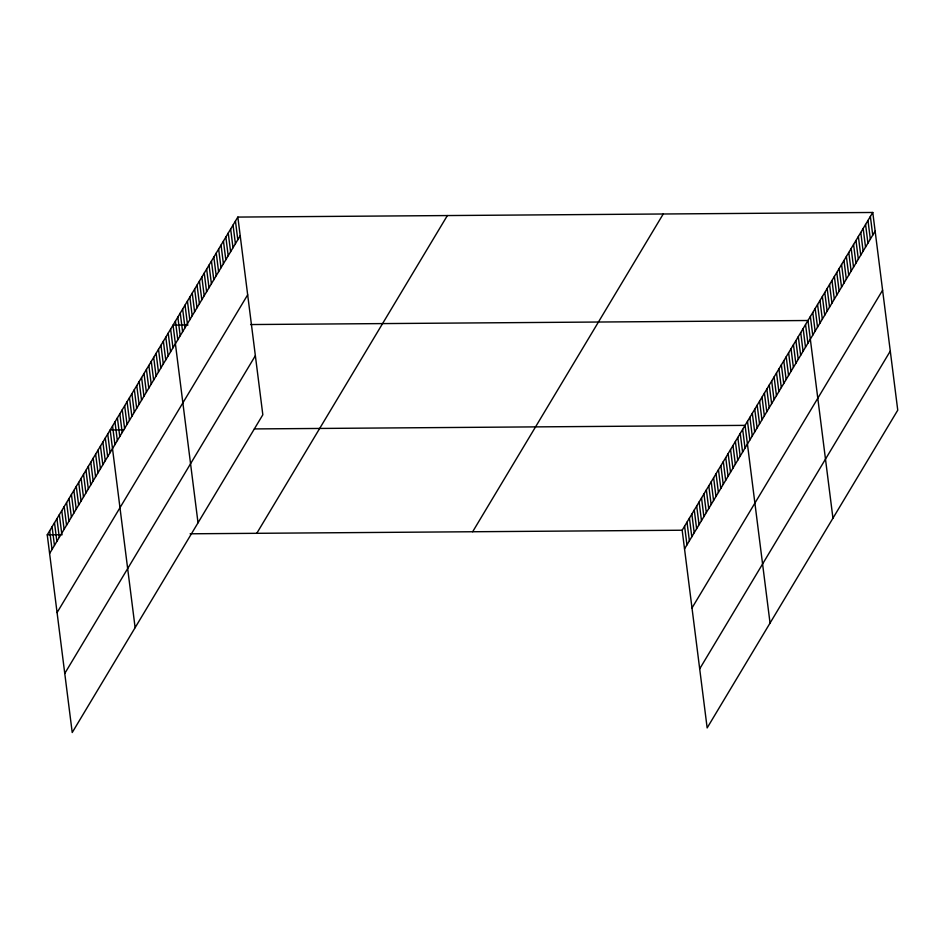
<?xml version="1.0" encoding="UTF-8"?>
<svg xmlns="http://www.w3.org/2000/svg" width="945" height="945" viewBox="0 0 945 945"><rect width="100%" height="100%" fill="white"/><g stroke="black" fill="none" stroke-linecap="round" stroke-linejoin="round"><path stroke-width="1.42" d="M237.845 217.078L262.828 414.772L72.222 732.529L47.25 534.835L237.845 217.078L872.778 212.471L897.75 410.165L707.155 727.922L682.172 530.228L872.778 212.471M49.612 553.498L240.207 235.742M57.078 612.584L247.673 294.828M64.768 673.454L255.363 355.698M256.78 533.311L447.375 215.554M472.654 531.74L663.248 213.983M684.534 548.903L875.129 231.147M692 607.978L882.595 290.221M699.69 668.847L890.284 351.091M188.008 324.997L173.041 325.115L198.025 522.809M250.59 324.548L807.975 320.509L832.947 518.203M123.748 429.869L110.152 429.975L135.123 627.669M254.37 428.924L745.073 425.368L770.045 623.062M47.25 534.835L62.216 534.716M190.11 533.795L682.172 530.228M870.369 216.464L872.731 235.14M867.971 220.468L870.333 239.144M865.573 224.473L867.935 243.148M863.175 228.477L865.537 247.153M860.777 232.47L863.128 251.146M858.379 236.474L860.73 255.15M855.969 240.479L858.332 259.154M853.571 244.483L855.934 263.159M851.173 248.476L853.536 267.151M848.775 252.48L851.138 271.156M846.377 256.485L848.728 275.16M843.968 260.489L846.33 279.165M841.57 264.482L843.932 283.157M839.172 268.486L841.534 287.162M836.774 272.491L839.136 291.166M834.376 276.495L836.727 295.159M831.978 280.488L834.329 299.163M829.568 284.492L831.931 303.168M827.17 288.497L829.533 307.172M824.772 292.501L827.135 311.165M822.374 296.494L824.725 315.169M819.976 300.498L822.327 319.174M817.567 304.503L819.929 323.178M815.169 308.495L817.531 327.171M812.771 312.5L815.133 331.175M810.373 316.504L812.735 335.18M805.553 324.537L807.916 343.212M803.132 328.577L805.494 347.24M800.71 332.605L803.073 351.28M798.301 336.633L800.651 355.308M795.879 340.672L798.23 359.348M793.457 344.701L795.82 363.376M791.036 348.74L793.398 367.416M788.614 352.768L790.977 371.444M786.205 356.797L788.555 375.472M783.783 360.836L786.134 379.512M781.361 364.864L783.724 383.54M778.94 368.904L781.302 387.58M776.518 372.932L778.881 391.608M774.109 376.972L776.459 395.648M771.687 381L774.038 399.676M769.265 385.028L771.628 403.704M766.844 389.068L769.206 407.744M764.422 393.096L766.785 411.772M762.013 397.136L764.363 415.812M759.591 401.164L761.953 419.84M757.169 405.204L759.532 423.868M754.748 409.232L757.11 427.908M752.326 413.26L754.689 431.936M749.917 417.3L752.267 435.976M747.495 421.328L749.857 440.004M742.652 429.396L745.014 448.072M740.23 433.436L742.593 452.1M737.821 437.464L740.171 456.14M735.399 441.492L737.761 460.168M732.977 445.532L735.34 464.208M730.556 449.56L732.918 468.236M728.134 453.6L730.497 472.276M725.725 457.628L728.075 476.304M723.303 461.656L725.665 480.332M720.881 465.696L723.244 484.372M718.46 469.724L720.822 488.4M716.05 473.764L718.401 492.439M713.629 477.792L715.979 496.468M711.207 481.832L713.569 500.496M708.785 485.86L711.148 504.535M706.364 489.888L708.726 508.564M703.954 493.928L706.305 512.603M701.533 497.956L703.883 516.631M699.111 501.996L701.473 520.671M696.689 506.024L699.052 524.699M694.268 510.064L696.63 528.727M691.858 514.092L694.209 532.767M689.437 518.12L691.799 536.795M687.015 522.16L689.377 540.835M684.593 526.188L686.956 544.863M235.447 221.071L237.809 239.746M233.049 225.075L235.411 243.751M230.651 229.08L233.002 247.755M228.241 233.084L230.604 251.748M225.843 237.077L228.206 255.752M223.445 241.081L225.808 259.757M221.047 245.086L223.41 263.761M218.649 249.078L221 267.754M216.251 253.083L218.602 271.758M213.842 257.087L216.204 275.763M211.444 261.092L213.806 279.767M209.046 265.084L211.408 283.76M206.648 269.089L209.01 287.764M204.25 273.093L206.601 291.769M201.84 277.098L204.203 295.773M199.442 281.09L201.805 299.766M197.044 285.095L199.407 303.77M194.646 289.099L197.009 307.775M192.248 293.104L194.599 311.779M189.85 297.096L192.201 315.772M187.441 301.101L189.803 319.776M185.043 305.105L187.405 323.781M182.645 309.109L185.007 327.785M180.247 313.102L182.609 331.778M177.849 317.107L180.2 335.782M175.439 321.111L177.802 339.787M170.62 329.143L172.982 347.819M168.21 333.172L170.561 351.847M165.788 337.211L168.151 355.887M163.367 341.239L165.729 359.915M160.945 345.279L163.308 363.955M158.524 349.307L160.886 367.983M156.114 353.347L158.465 372.011M153.692 357.375L156.055 376.051M151.271 361.403L153.633 380.079M148.849 365.443L151.212 384.119M146.44 369.471L148.79 388.147M144.018 373.511L146.369 392.187M141.596 377.539L143.959 396.215M139.175 381.567L141.537 400.243M136.753 385.607L139.116 404.283M134.344 389.635L136.694 408.311M131.922 393.675L134.273 412.351M129.5 397.703L131.863 416.379M127.079 401.743L129.441 420.407M124.657 405.771L127.02 424.447M122.248 409.799L124.598 428.475M119.826 413.839L122.188 432.515M117.404 417.867L119.767 436.543M114.983 421.907L117.345 440.583M112.561 425.935L114.924 444.611M107.73 434.003L110.093 452.679M105.308 438.031L107.671 456.707M102.887 442.071L105.249 460.747M100.465 446.099L102.828 464.775M98.056 450.139L100.406 468.814M95.634 454.167L97.996 472.843M93.212 458.195L95.575 476.871M90.791 462.235L93.153 480.91M88.369 466.263L90.732 484.939M85.96 470.303L88.31 488.978M83.538 474.331L85.9 493.006M81.116 478.371L83.479 497.046M78.695 482.399L81.057 501.074M76.285 486.427L78.636 505.102M73.864 490.467L76.214 509.142M71.442 494.495L73.804 513.17M69.02 498.535L71.383 517.21M66.599 502.563L68.961 521.238M64.189 506.603L66.54 525.266M61.768 510.631L64.118 529.306M59.346 514.659L61.709 533.334M56.924 518.699L59.287 537.374M54.503 522.727L56.865 541.402M52.093 526.767L54.444 545.442M49.672 530.795L52.034 549.47"/></g></svg>
